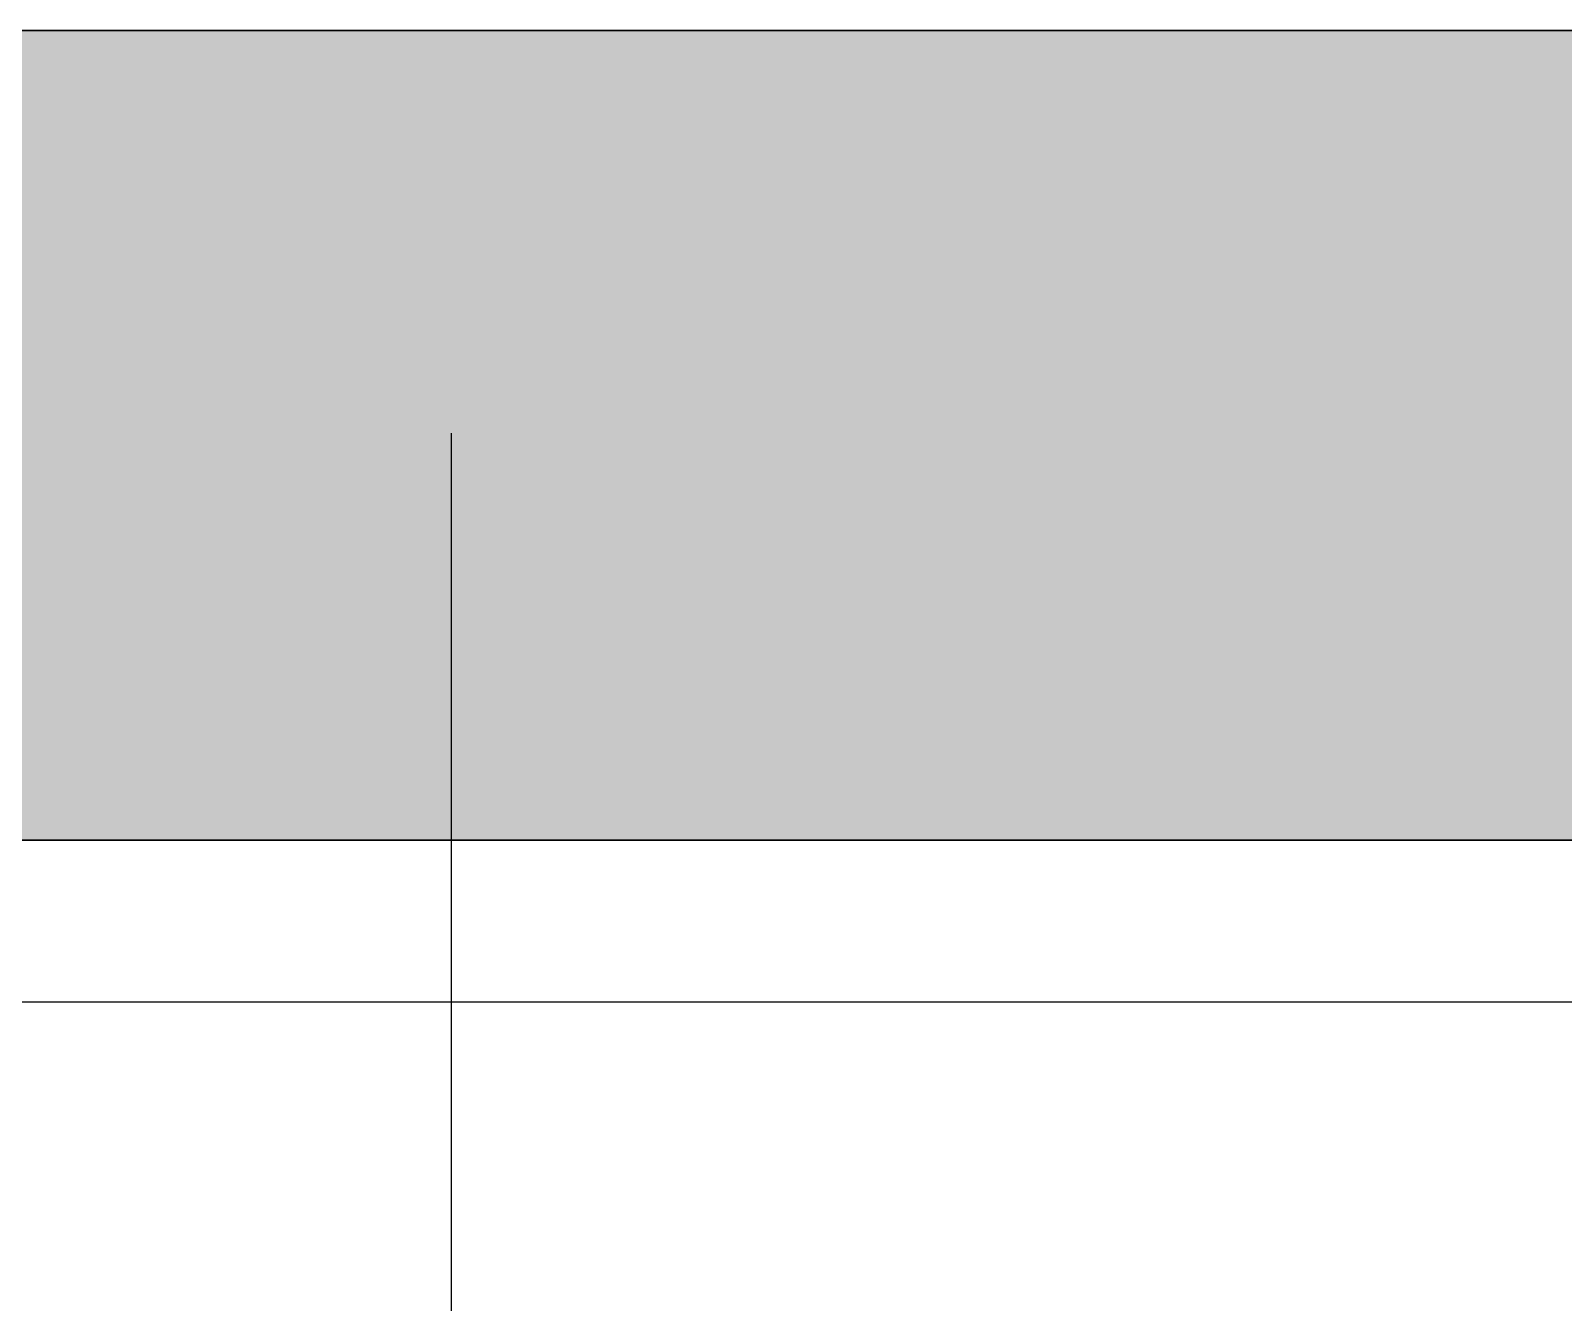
# Model space of a CAD drawing. Extents: x 3 to 114, y 126 to 173.
# Drawn here: x 84.162 to 86.056, y 129.498 to 131.069 of the extents above; entities that cross this region are included whole.
import ezdxf

# ---------------------------------------------------------------- set-up
doc = ezdxf.new("R2010")
doc.units = 0
doc.header["$LTSCALE"] = 0.02
doc.header["$MEASUREMENT"] = 0
doc.layers.add('AGUA', color=140, linetype='CONTINUOUS')
doc.layers.add('VISTA-1', color=7, linetype='CONTINUOUS')

msp = doc.modelspace()

# ---------------------------------------------------------------- hatches: boundary and pattern name
at = {"layer": 'AGUA'}
msp.add_hatch(color=256, dxfattribs=at).paths.add_polyline_path([(66.15, 131.0687), (93, 131.0687), (93, 130.0687), (66.15, 130.0687)])

# ---------------------------------------------------------------- linework, layer by layer
msp.add_lwpolyline([(66.15, 131.0687), (93, 131.0687), (93, 130.0687), (66.15, 130.0687)], close=True, dxfattribs=at)
at = {"layer": 'VISTA-1'}
for p, q in [((87.75, 131.0687), (74.25, 131.0687)), ((84.6824, 129.1706), (84.6824, 130.5715)), ((66.15, 130.0687), (93, 130.0687)), ((66.15, 129.8687), (93.2, 129.8687))]:
    msp.add_line(p, q, dxfattribs=at)

doc.saveas('drawing.dxf')
